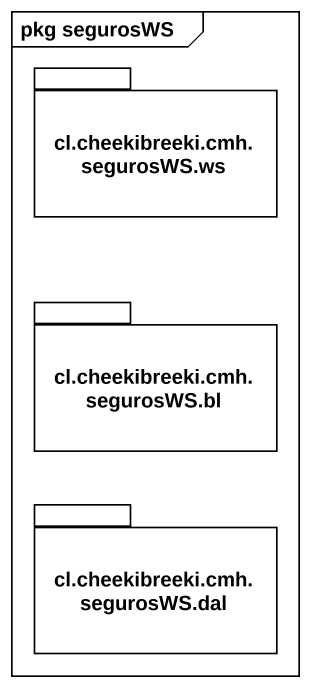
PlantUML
@startuml
mainframe pkg segurosWS
package "cl.cheekibreeki.cmh.segurosWS.ws" as cl_cheekibreeki_cmh {
}
package "cl.cheekibreeki.cmh.segurosWS.bl" as cl_cheekibreeki_cmh_2 {
}
package "cl.cheekibreeki.cmh.segurosWS.dal" as cl_cheekibreeki_cmh_3 {
}
@enduml
